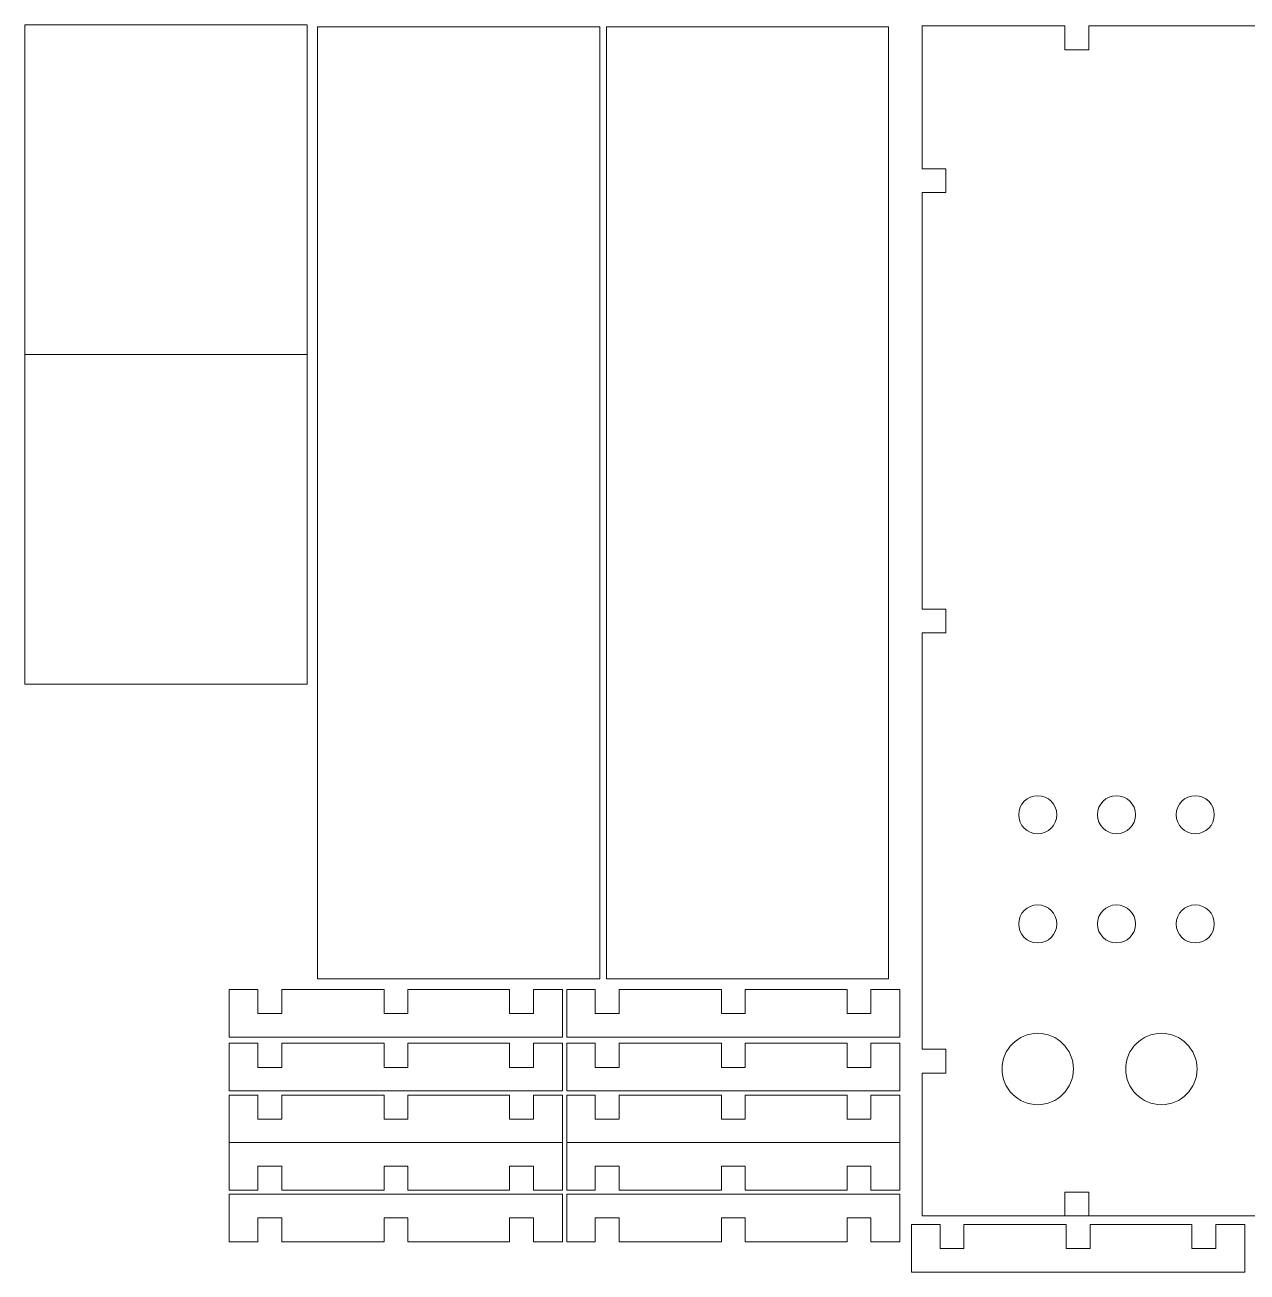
# Model space of a CAD drawing. Header units: centimetres. Extents: x -100 to 0, y 11 to 37.
# Drawn here: x -99.85 to -74.18, y 10.95 to 37.15 of the extents above; entities that cross this region are included whole.
import ezdxf

# ---------------------------------------------------------------- set-up
doc = ezdxf.new("R2010")
doc.units = ezdxf.units.CM
doc.header["$MEASUREMENT"] = 0
doc.layers.add('cristal', color=7, linetype='Continuous')

msp = doc.modelspace()

# ---------------------------------------------------------------- linework, layer by layer
at = {"layer": 'cristal', "lineweight": 20}
msp.add_lwpolyline([(-78.00568, 12.1301), (-77.50568, 12.1301), (-77.50568, 12.6301), (-78.00568, 12.6301), (-78.00568, 12.1301)], close=True, dxfattribs=at)
for points, knots in [([(-99.85495, 30.22619), (-99.85495, 30.22619), (-93.92748, 30.22619), (-93.92748, 30.22619), (-93.92748, 30.22619), (-93.92748, 30.22619), (-93.92748, 37.15139), (-93.92748, 37.15139), (-93.92748, 37.15139), (-93.92748, 37.15139), (-99.85495, 37.15139), (-99.85495, 37.15139), (-99.85495, 37.15139), (-99.85495, 37.15139), (-99.85495, 30.22619), (-99.85495, 30.22619)], [0, 0, 0, 0, 0.2, 0.2, 0.2, 0.2, 0.4, 0.4, 0.4, 0.4, 0.6, 0.6, 0.6, 0.6, 1, 1, 1, 1]), ([(-87.77846, 37.10819), (-87.77846, 37.10819), (-93.70593, 37.10819), (-93.70593, 37.10819), (-93.70593, 37.10819), (-93.70593, 37.10819), (-93.70593, 17.10819), (-93.70593, 17.10819), (-93.70593, 17.10819), (-93.70593, 17.10819), (-87.77846, 17.10819), (-87.77846, 17.10819), (-87.77846, 17.10819), (-87.77846, 17.10819), (-87.77846, 37.10819), (-87.77846, 37.10819)], [0, 0, 0, 0, 0.2, 0.2, 0.2, 0.2, 0.4, 0.4, 0.4, 0.4, 0.6, 0.6, 0.6, 0.6, 1, 1, 1, 1]), ([(-87.63734, 37.10819), (-87.63734, 37.10819), (-81.70987, 37.10819), (-81.70987, 37.10819), (-81.70987, 37.10819), (-81.70987, 37.10819), (-81.70987, 17.10819), (-81.70987, 17.10819), (-81.70987, 17.10819), (-81.70987, 17.10819), (-87.63734, 17.10819), (-87.63734, 17.10819), (-87.63734, 17.10819), (-87.63734, 17.10819), (-87.63734, 37.10819), (-87.63734, 37.10819)], [0, 0, 0, 0, 0.2, 0.2, 0.2, 0.2, 0.4, 0.4, 0.4, 0.4, 0.6, 0.6, 0.6, 0.6, 1, 1, 1, 1]), ([(-81.00568, 12.1301), (-81.00568, 12.1301), (-81.00568, 15.1301), (-81.00568, 15.1301), (-81.00568, 15.1301), (-81.00568, 15.1301), (-80.50571, 15.1301), (-80.50571, 15.1301), (-80.50571, 15.1301), (-80.50571, 15.1301), (-80.50571, 15.6301), (-80.50571, 15.6301), (-80.50571, 15.6301), (-80.50571, 15.6301), (-81.00568, 15.6301), (-81.00568, 15.6301), (-81.00568, 15.6301), (-81.00568, 15.6301), (-81.00568, 24.3801), (-81.00568, 24.3801), (-81.00568, 24.3801), (-81.00568, 24.3801), (-80.50571, 24.3801), (-80.50571, 24.3801), (-80.50571, 24.3801), (-80.50571, 24.3801), (-80.50571, 24.8801), (-80.50571, 24.8801), (-80.50571, 24.8801), (-80.50571, 24.8801), (-81.00568, 24.8801), (-81.00568, 24.8801), (-81.00568, 24.8801), (-81.00568, 24.8801), (-81.00568, 33.6301), (-81.00568, 33.6301), (-81.00568, 33.6301), (-81.00568, 33.6301), (-80.50571, 33.6301), (-80.50571, 33.6301), (-80.50571, 33.6301), (-80.50571, 33.6301), (-80.50571, 34.1301), (-80.50571, 34.1301), (-80.50571, 34.1301), (-80.50571, 34.1301), (-81.00568, 34.1301), (-81.00568, 34.1301), (-81.00568, 34.1301), (-81.00568, 34.1301), (-81.00568, 37.1301), (-81.00568, 37.1301), (-81.00568, 37.1301), (-81.00568, 37.1301), (-78.00568, 37.1301), (-78.00568, 37.1301), (-78.00568, 37.1301), (-78.00568, 37.1301), (-78.00568, 36.6301), (-78.00568, 36.6301), (-78.00568, 36.6301), (-78.00568, 36.6301), (-77.50568, 36.6301), (-77.50568, 36.6301), (-77.50568, 36.6301), (-77.50568, 36.6301), (-77.50568, 37.1301), (-77.50568, 37.1301), (-77.50568, 37.1301), (-77.50568, 37.1301), (-61.25568, 37.1301), (-61.25568, 37.1301), (-61.25568, 37.1301), (-61.25568, 37.1301), (-61.25568, 36.6301), (-61.25568, 36.6301), (-61.25568, 36.6301), (-61.25568, 36.6301), (-60.75568, 36.6301), (-60.75568, 36.6301), (-60.75568, 36.6301), (-60.75568, 36.6301), (-60.75568, 37.1301), (-60.75568, 37.1301), (-60.75568, 37.1301), (-60.75568, 37.1301), (-44.50568, 37.1301), (-44.50568, 37.1301), (-44.50568, 37.1301), (-44.50568, 37.1301), (-44.50568, 36.6301), (-44.50568, 36.6301), (-44.50568, 36.6301), (-44.50568, 36.6301), (-44.00568, 36.6301), (-44.00568, 36.6301), (-44.00568, 36.6301), (-44.00568, 36.6301), (-44.00568, 37.1301), (-44.00568, 37.1301), (-44.00568, 37.1301), (-44.00568, 37.1301), (-41.00568, 37.1301), (-41.00568, 37.1301), (-41.00568, 37.1301), (-41.00568, 37.1301), (-41.00568, 34.1301), (-41.00568, 34.1301), (-41.00568, 34.1301), (-41.00568, 34.1301), (-41.50569, 34.1301), (-41.50569, 34.1301), (-41.50569, 34.1301), (-41.50569, 34.1301), (-41.50569, 33.6301), (-41.50569, 33.6301), (-41.50569, 33.6301), (-41.50569, 33.6301), (-41.00568, 33.6301), (-41.00568, 33.6301), (-41.00568, 33.6301), (-41.00568, 33.6301), (-41.00568, 24.8801), (-41.00568, 24.8801), (-41.00568, 24.8801), (-41.00568, 24.8801), (-41.50569, 24.8801), (-41.50569, 24.8801), (-41.50569, 24.8801), (-41.50569, 24.8801), (-41.50569, 24.3801), (-41.50569, 24.3801), (-41.50569, 24.3801), (-41.50569, 24.3801), (-41.00568, 24.3801), (-41.00568, 24.3801), (-41.00568, 24.3801), (-41.00568, 24.3801), (-41.00568, 15.6301), (-41.00568, 15.6301), (-41.00568, 15.6301), (-41.00568, 15.6301), (-41.50569, 15.6301), (-41.50569, 15.6301), (-41.50569, 15.6301), (-41.50569, 15.6301), (-41.50569, 15.1301), (-41.50569, 15.1301), (-41.50569, 15.1301), (-41.50569, 15.1301), (-41.00568, 15.1301), (-41.00568, 15.1301), (-41.00568, 15.1301), (-41.00568, 15.1301), (-41.00568, 12.1301), (-41.00568, 12.1301), (-41.00568, 12.1301), (-41.00568, 12.1301), (-81.00568, 12.1301), (-81.00568, 12.1301)], [0, 0, 0, 0, 0.02439024, 0.02439024, 0.02439024, 0.02439024, 0.04878049, 0.04878049, 0.04878049, 0.04878049, 0.07317073, 0.07317073, 0.07317073, 0.07317073, 0.09756098, 0.09756098, 0.09756098, 0.09756098, 0.12195122, 0.12195122, 0.12195122, 0.12195122, 0.14634146, 0.14634146, 0.14634146, 0.14634146, 0.17073171, 0.17073171, 0.17073171, 0.17073171, 0.19512195, 0.19512195, 0.19512195, 0.19512195, 0.2195122, 0.2195122, 0.2195122, 0.2195122, 0.24390244, 0.24390244, 0.24390244, 0.24390244, 0.26829268, 0.26829268, 0.26829268, 0.26829268, 0.29268293, 0.29268293, 0.29268293, 0.29268293, 0.31707317, 0.31707317, 0.31707317, 0.31707317, 0.34146341, 0.34146341, 0.34146341, 0.34146341, 0.36585366, 0.36585366, 0.36585366, 0.36585366, 0.3902439, 0.3902439, 0.3902439, 0.3902439, 0.41463415, 0.41463415, 0.41463415, 0.41463415, 0.43902439, 0.43902439, 0.43902439, 0.43902439, 0.46341463, 0.46341463, 0.46341463, 0.46341463, 0.48780488, 0.48780488, 0.48780488, 0.48780488, 0.51219512, 0.51219512, 0.51219512, 0.51219512, 0.53658537, 0.53658537, 0.53658537, 0.53658537, 0.56097561, 0.56097561, 0.56097561, 0.56097561, 0.58536585, 0.58536585, 0.58536585, 0.58536585, 0.6097561, 0.6097561, 0.6097561, 0.6097561, 0.63414634, 0.63414634, 0.63414634, 0.63414634, 0.65853659, 0.65853659, 0.65853659, 0.65853659, 0.68292683, 0.68292683, 0.68292683, 0.68292683, 0.70731707, 0.70731707, 0.70731707, 0.70731707, 0.73170732, 0.73170732, 0.73170732, 0.73170732, 0.75609756, 0.75609756, 0.75609756, 0.75609756, 0.7804878, 0.7804878, 0.7804878, 0.7804878, 0.80487805, 0.80487805, 0.80487805, 0.80487805, 0.82926829, 0.82926829, 0.82926829, 0.82926829, 0.85365854, 0.85365854, 0.85365854, 0.85365854, 0.87804878, 0.87804878, 0.87804878, 0.87804878, 0.90243902, 0.90243902, 0.90243902, 0.90243902, 0.92682927, 0.92682927, 0.92682927, 0.92682927, 0.95121951, 0.95121951, 0.95121951, 0.95121951, 1, 1, 1, 1]), ([(-99.85495, 30.22619), (-99.85495, 30.22619), (-93.92748, 30.22619), (-93.92748, 30.22619), (-93.92748, 30.22619), (-93.92748, 30.22619), (-93.92748, 23.30099), (-93.92748, 23.30099), (-93.92748, 23.30099), (-93.92748, 23.30099), (-99.85495, 23.30099), (-99.85495, 23.30099), (-99.85495, 23.30099), (-99.85495, 23.30099), (-99.85495, 30.22619), (-99.85495, 30.22619)], [0, 0, 0, 0, 0.2, 0.2, 0.2, 0.2, 0.4, 0.4, 0.4, 0.4, 0.6, 0.6, 0.6, 0.6, 1, 1, 1, 1]), ([(-78.57665, 20.95815), (-78.35577, 20.95815), (-78.17665, 20.77903), (-78.17665, 20.55815), (-78.17665, 20.55815), (-78.17665, 20.33727), (-78.35577, 20.15815), (-78.57665, 20.15815), (-78.57665, 20.15815), (-78.79753, 20.15815), (-78.97665, 20.33727), (-78.97665, 20.55815), (-78.97665, 20.55815), (-78.97665, 20.77903), (-78.79753, 20.95815), (-78.57665, 20.95815)], [0, 0, 0, 0, 0.2, 0.2, 0.2, 0.2, 0.4, 0.4, 0.4, 0.4, 0.6, 0.6, 0.6, 0.6, 1, 1, 1, 1]), ([(-76.92182, 20.95815), (-76.70094, 20.95815), (-76.52182, 20.77903), (-76.52182, 20.55815), (-76.52182, 20.55815), (-76.52182, 20.33727), (-76.70094, 20.15815), (-76.92182, 20.15815), (-76.92182, 20.15815), (-77.1427, 20.15815), (-77.32182, 20.33727), (-77.32182, 20.55815), (-77.32182, 20.55815), (-77.32182, 20.77903), (-77.1427, 20.95815), (-76.92182, 20.95815)], [0, 0, 0, 0, 0.2, 0.2, 0.2, 0.2, 0.4, 0.4, 0.4, 0.4, 0.6, 0.6, 0.6, 0.6, 1, 1, 1, 1]), ([(-75.26701, 20.95815), (-75.04613, 20.95815), (-74.86701, 20.77903), (-74.86701, 20.55815), (-74.86701, 20.55815), (-74.86701, 20.33727), (-75.04613, 20.15815), (-75.26701, 20.15815), (-75.26701, 20.15815), (-75.48789, 20.15815), (-75.66701, 20.33727), (-75.66701, 20.55815), (-75.66701, 20.55815), (-75.66701, 20.77903), (-75.48789, 20.95815), (-75.26701, 20.95815)], [0, 0, 0, 0, 0.2, 0.2, 0.2, 0.2, 0.4, 0.4, 0.4, 0.4, 0.6, 0.6, 0.6, 0.6, 1, 1, 1, 1]), ([(-78.57665, 18.66358), (-78.35577, 18.66358), (-78.17665, 18.48446), (-78.17665, 18.26358), (-78.17665, 18.26358), (-78.17665, 18.0427), (-78.35577, 17.86358), (-78.57665, 17.86358), (-78.57665, 17.86358), (-78.79753, 17.86358), (-78.97665, 18.0427), (-78.97665, 18.26358), (-78.97665, 18.26358), (-78.97665, 18.48446), (-78.79753, 18.66358), (-78.57665, 18.66358)], [0, 0, 0, 0, 0.2, 0.2, 0.2, 0.2, 0.4, 0.4, 0.4, 0.4, 0.6, 0.6, 0.6, 0.6, 1, 1, 1, 1]), ([(-76.92182, 18.66358), (-76.70094, 18.66358), (-76.52182, 18.48446), (-76.52182, 18.26358), (-76.52182, 18.26358), (-76.52182, 18.0427), (-76.70094, 17.86358), (-76.92182, 17.86358), (-76.92182, 17.86358), (-77.1427, 17.86358), (-77.32182, 18.0427), (-77.32182, 18.26358), (-77.32182, 18.26358), (-77.32182, 18.48446), (-77.1427, 18.66358), (-76.92182, 18.66358)], [0, 0, 0, 0, 0.2, 0.2, 0.2, 0.2, 0.4, 0.4, 0.4, 0.4, 0.6, 0.6, 0.6, 0.6, 1, 1, 1, 1]), ([(-75.26701, 18.66358), (-75.04613, 18.66358), (-74.86701, 18.48446), (-74.86701, 18.26358), (-74.86701, 18.26358), (-74.86701, 18.0427), (-75.04613, 17.86358), (-75.26701, 17.86358), (-75.26701, 17.86358), (-75.48789, 17.86358), (-75.66701, 18.0427), (-75.66701, 18.26358), (-75.66701, 18.26358), (-75.66701, 18.48446), (-75.48789, 18.66358), (-75.26701, 18.66358)], [0, 0, 0, 0, 0.2, 0.2, 0.2, 0.2, 0.4, 0.4, 0.4, 0.4, 0.6, 0.6, 0.6, 0.6, 1, 1, 1, 1]), ([(-95.56116, 15.88398), (-95.56116, 15.88398), (-95.56116, 16.88398), (-95.56116, 16.88398), (-95.56116, 16.88398), (-95.56116, 16.88398), (-94.96116, 16.88398), (-94.96116, 16.88398), (-94.96116, 16.88398), (-94.96116, 16.88398), (-94.96116, 16.37944), (-94.96116, 16.37944), (-94.96116, 16.37944), (-94.96116, 16.37944), (-94.46116, 16.37944), (-94.46116, 16.37944), (-94.46116, 16.37944), (-94.46116, 16.37944), (-94.46116, 16.88398), (-94.46116, 16.88398), (-94.46116, 16.88398), (-94.46116, 16.88398), (-92.31116, 16.88398), (-92.31116, 16.88398), (-92.31116, 16.88398), (-92.31116, 16.88398), (-92.31116, 16.37944), (-92.31116, 16.37944), (-92.31116, 16.37944), (-92.31116, 16.37944), (-91.81116, 16.37944), (-91.81116, 16.37944), (-91.81116, 16.37944), (-91.81116, 16.37944), (-91.81116, 16.88398), (-91.81116, 16.88398), (-91.81116, 16.88398), (-91.81116, 16.88398), (-89.67198, 16.88398), (-89.67198, 16.88398), (-89.67198, 16.88398), (-89.67198, 16.88398), (-89.67198, 16.37944), (-89.67198, 16.37944), (-89.67198, 16.37944), (-89.67198, 16.37944), (-89.17197, 16.37942), (-89.17197, 16.37942), (-89.17197, 16.37942), (-89.17197, 16.37942), (-89.17197, 16.88398), (-89.17197, 16.88398), (-89.17197, 16.88398), (-89.17197, 16.88398), (-88.56116, 16.88398), (-88.56116, 16.88398), (-88.56116, 16.88398), (-88.56116, 16.88398), (-88.56116, 15.88398), (-88.56116, 15.88398), (-88.56116, 15.88398), (-88.56116, 15.88398), (-95.56116, 15.88398), (-95.56116, 15.88398)], [0, 0, 0, 0, 0.05882353, 0.05882353, 0.05882353, 0.05882353, 0.11764706, 0.11764706, 0.11764706, 0.11764706, 0.17647059, 0.17647059, 0.17647059, 0.17647059, 0.23529412, 0.23529412, 0.23529412, 0.23529412, 0.29411765, 0.29411765, 0.29411765, 0.29411765, 0.35294118, 0.35294118, 0.35294118, 0.35294118, 0.41176471, 0.41176471, 0.41176471, 0.41176471, 0.47058824, 0.47058824, 0.47058824, 0.47058824, 0.52941176, 0.52941176, 0.52941176, 0.52941176, 0.58823529, 0.58823529, 0.58823529, 0.58823529, 0.64705882, 0.64705882, 0.64705882, 0.64705882, 0.70588235, 0.70588235, 0.70588235, 0.70588235, 0.76470588, 0.76470588, 0.76470588, 0.76470588, 0.82352941, 0.82352941, 0.82352941, 0.82352941, 0.88235294, 0.88235294, 0.88235294, 0.88235294, 1, 1, 1, 1]), ([(-88.47238, 15.88398), (-88.47238, 15.88398), (-88.47238, 16.88398), (-88.47238, 16.88398), (-88.47238, 16.88398), (-88.47238, 16.88398), (-87.87238, 16.88398), (-87.87238, 16.88398), (-87.87238, 16.88398), (-87.87238, 16.88398), (-87.87238, 16.37944), (-87.87238, 16.37944), (-87.87238, 16.37944), (-87.87238, 16.37944), (-87.37238, 16.37944), (-87.37238, 16.37944), (-87.37238, 16.37944), (-87.37238, 16.37944), (-87.37238, 16.88398), (-87.37238, 16.88398), (-87.37238, 16.88398), (-87.37238, 16.88398), (-85.22238, 16.88398), (-85.22238, 16.88398), (-85.22238, 16.88398), (-85.22238, 16.88398), (-85.22238, 16.37944), (-85.22238, 16.37944), (-85.22238, 16.37944), (-85.22238, 16.37944), (-84.72238, 16.37944), (-84.72238, 16.37944), (-84.72238, 16.37944), (-84.72238, 16.37944), (-84.72238, 16.88398), (-84.72238, 16.88398), (-84.72238, 16.88398), (-84.72238, 16.88398), (-82.5832, 16.88398), (-82.5832, 16.88398), (-82.5832, 16.88398), (-82.5832, 16.88398), (-82.5832, 16.37944), (-82.5832, 16.37944), (-82.5832, 16.37944), (-82.5832, 16.37944), (-82.08319, 16.37942), (-82.08319, 16.37942), (-82.08319, 16.37942), (-82.08319, 16.37942), (-82.08319, 16.88398), (-82.08319, 16.88398), (-82.08319, 16.88398), (-82.08319, 16.88398), (-81.47238, 16.88398), (-81.47238, 16.88398), (-81.47238, 16.88398), (-81.47238, 16.88398), (-81.47238, 15.88398), (-81.47238, 15.88398), (-81.47238, 15.88398), (-81.47238, 15.88398), (-88.47238, 15.88398), (-88.47238, 15.88398)], [0, 0, 0, 0, 0.05882353, 0.05882353, 0.05882353, 0.05882353, 0.11764706, 0.11764706, 0.11764706, 0.11764706, 0.17647059, 0.17647059, 0.17647059, 0.17647059, 0.23529412, 0.23529412, 0.23529412, 0.23529412, 0.29411765, 0.29411765, 0.29411765, 0.29411765, 0.35294118, 0.35294118, 0.35294118, 0.35294118, 0.41176471, 0.41176471, 0.41176471, 0.41176471, 0.47058824, 0.47058824, 0.47058824, 0.47058824, 0.52941176, 0.52941176, 0.52941176, 0.52941176, 0.58823529, 0.58823529, 0.58823529, 0.58823529, 0.64705882, 0.64705882, 0.64705882, 0.64705882, 0.70588235, 0.70588235, 0.70588235, 0.70588235, 0.76470588, 0.76470588, 0.76470588, 0.76470588, 0.82352941, 0.82352941, 0.82352941, 0.82352941, 0.88235294, 0.88235294, 0.88235294, 0.88235294, 1, 1, 1, 1]), ([(-95.56116, 14.75488), (-95.56116, 14.75488), (-95.56116, 15.75488), (-95.56116, 15.75488), (-95.56116, 15.75488), (-95.56116, 15.75488), (-94.96116, 15.75488), (-94.96116, 15.75488), (-94.96116, 15.75488), (-94.96116, 15.75488), (-94.96116, 15.25034), (-94.96116, 15.25034), (-94.96116, 15.25034), (-94.96116, 15.25034), (-94.46116, 15.25034), (-94.46116, 15.25034), (-94.46116, 15.25034), (-94.46116, 15.25034), (-94.46116, 15.75488), (-94.46116, 15.75488), (-94.46116, 15.75488), (-94.46116, 15.75488), (-92.31116, 15.75488), (-92.31116, 15.75488), (-92.31116, 15.75488), (-92.31116, 15.75488), (-92.31116, 15.25034), (-92.31116, 15.25034), (-92.31116, 15.25034), (-92.31116, 15.25034), (-91.81116, 15.25034), (-91.81116, 15.25034), (-91.81116, 15.25034), (-91.81116, 15.25034), (-91.81116, 15.75488), (-91.81116, 15.75488), (-91.81116, 15.75488), (-91.81116, 15.75488), (-89.67198, 15.75488), (-89.67198, 15.75488), (-89.67198, 15.75488), (-89.67198, 15.75488), (-89.67198, 15.25034), (-89.67198, 15.25034), (-89.67198, 15.25034), (-89.67198, 15.25034), (-89.17197, 15.25032), (-89.17197, 15.25032), (-89.17197, 15.25032), (-89.17197, 15.25032), (-89.17197, 15.75488), (-89.17197, 15.75488), (-89.17197, 15.75488), (-89.17197, 15.75488), (-88.56116, 15.75488), (-88.56116, 15.75488), (-88.56116, 15.75488), (-88.56116, 15.75488), (-88.56116, 14.75488), (-88.56116, 14.75488), (-88.56116, 14.75488), (-88.56116, 14.75488), (-95.56116, 14.75488), (-95.56116, 14.75488)], [0, 0, 0, 0, 0.05882353, 0.05882353, 0.05882353, 0.05882353, 0.11764706, 0.11764706, 0.11764706, 0.11764706, 0.17647059, 0.17647059, 0.17647059, 0.17647059, 0.23529412, 0.23529412, 0.23529412, 0.23529412, 0.29411765, 0.29411765, 0.29411765, 0.29411765, 0.35294118, 0.35294118, 0.35294118, 0.35294118, 0.41176471, 0.41176471, 0.41176471, 0.41176471, 0.47058824, 0.47058824, 0.47058824, 0.47058824, 0.52941176, 0.52941176, 0.52941176, 0.52941176, 0.58823529, 0.58823529, 0.58823529, 0.58823529, 0.64705882, 0.64705882, 0.64705882, 0.64705882, 0.70588235, 0.70588235, 0.70588235, 0.70588235, 0.76470588, 0.76470588, 0.76470588, 0.76470588, 0.82352941, 0.82352941, 0.82352941, 0.82352941, 0.88235294, 0.88235294, 0.88235294, 0.88235294, 1, 1, 1, 1]), ([(-88.47238, 14.75488), (-88.47238, 14.75488), (-88.47238, 15.75488), (-88.47238, 15.75488), (-88.47238, 15.75488), (-88.47238, 15.75488), (-87.87238, 15.75488), (-87.87238, 15.75488), (-87.87238, 15.75488), (-87.87238, 15.75488), (-87.87238, 15.25034), (-87.87238, 15.25034), (-87.87238, 15.25034), (-87.87238, 15.25034), (-87.37238, 15.25034), (-87.37238, 15.25034), (-87.37238, 15.25034), (-87.37238, 15.25034), (-87.37238, 15.75488), (-87.37238, 15.75488), (-87.37238, 15.75488), (-87.37238, 15.75488), (-85.22238, 15.75488), (-85.22238, 15.75488), (-85.22238, 15.75488), (-85.22238, 15.75488), (-85.22238, 15.25034), (-85.22238, 15.25034), (-85.22238, 15.25034), (-85.22238, 15.25034), (-84.72238, 15.25034), (-84.72238, 15.25034), (-84.72238, 15.25034), (-84.72238, 15.25034), (-84.72238, 15.75488), (-84.72238, 15.75488), (-84.72238, 15.75488), (-84.72238, 15.75488), (-82.5832, 15.75488), (-82.5832, 15.75488), (-82.5832, 15.75488), (-82.5832, 15.75488), (-82.5832, 15.25034), (-82.5832, 15.25034), (-82.5832, 15.25034), (-82.5832, 15.25034), (-82.08319, 15.25032), (-82.08319, 15.25032), (-82.08319, 15.25032), (-82.08319, 15.25032), (-82.08319, 15.75488), (-82.08319, 15.75488), (-82.08319, 15.75488), (-82.08319, 15.75488), (-81.47238, 15.75488), (-81.47238, 15.75488), (-81.47238, 15.75488), (-81.47238, 15.75488), (-81.47238, 14.75488), (-81.47238, 14.75488), (-81.47238, 14.75488), (-81.47238, 14.75488), (-88.47238, 14.75488), (-88.47238, 14.75488)], [0, 0, 0, 0, 0.05882353, 0.05882353, 0.05882353, 0.05882353, 0.11764706, 0.11764706, 0.11764706, 0.11764706, 0.17647059, 0.17647059, 0.17647059, 0.17647059, 0.23529412, 0.23529412, 0.23529412, 0.23529412, 0.29411765, 0.29411765, 0.29411765, 0.29411765, 0.35294118, 0.35294118, 0.35294118, 0.35294118, 0.41176471, 0.41176471, 0.41176471, 0.41176471, 0.47058824, 0.47058824, 0.47058824, 0.47058824, 0.52941176, 0.52941176, 0.52941176, 0.52941176, 0.58823529, 0.58823529, 0.58823529, 0.58823529, 0.64705882, 0.64705882, 0.64705882, 0.64705882, 0.70588235, 0.70588235, 0.70588235, 0.70588235, 0.76470588, 0.76470588, 0.76470588, 0.76470588, 0.82352941, 0.82352941, 0.82352941, 0.82352941, 0.88235294, 0.88235294, 0.88235294, 0.88235294, 1, 1, 1, 1]), ([(-78.57665, 15.96583), (-78.1625, 15.96583), (-77.82665, 15.62998), (-77.82665, 15.21583), (-77.82665, 15.21583), (-77.82665, 14.80168), (-78.1625, 14.46583), (-78.57665, 14.46583), (-78.57665, 14.46583), (-78.9908, 14.46583), (-79.32665, 14.80168), (-79.32665, 15.21583), (-79.32665, 15.21583), (-79.32665, 15.62998), (-78.9908, 15.96583), (-78.57665, 15.96583)], [0, 0, 0, 0, 0.2, 0.2, 0.2, 0.2, 0.4, 0.4, 0.4, 0.4, 0.6, 0.6, 0.6, 0.6, 1, 1, 1, 1]), ([(-75.97849, 15.96583), (-75.56434, 15.96583), (-75.22849, 15.62998), (-75.22849, 15.21583), (-75.22849, 15.21583), (-75.22849, 14.80168), (-75.56434, 14.46583), (-75.97849, 14.46583), (-75.97849, 14.46583), (-76.39264, 14.46583), (-76.72849, 14.80168), (-76.72849, 15.21583), (-76.72849, 15.21583), (-76.72849, 15.62998), (-76.39264, 15.96583), (-75.97849, 15.96583)], [0, 0, 0, 0, 0.2, 0.2, 0.2, 0.2, 0.4, 0.4, 0.4, 0.4, 0.6, 0.6, 0.6, 0.6, 1, 1, 1, 1]), ([(-95.56116, 13.66883), (-95.56116, 13.66883), (-95.56116, 14.66883), (-95.56116, 14.66883), (-95.56116, 14.66883), (-95.56116, 14.66883), (-94.96116, 14.66883), (-94.96116, 14.66883), (-94.96116, 14.66883), (-94.96116, 14.66883), (-94.96116, 14.16429), (-94.96116, 14.16429), (-94.96116, 14.16429), (-94.96116, 14.16429), (-94.46116, 14.16429), (-94.46116, 14.16429), (-94.46116, 14.16429), (-94.46116, 14.16429), (-94.46116, 14.66883), (-94.46116, 14.66883), (-94.46116, 14.66883), (-94.46116, 14.66883), (-92.31116, 14.66883), (-92.31116, 14.66883), (-92.31116, 14.66883), (-92.31116, 14.66883), (-92.31116, 14.16429), (-92.31116, 14.16429), (-92.31116, 14.16429), (-92.31116, 14.16429), (-91.81116, 14.16429), (-91.81116, 14.16429), (-91.81116, 14.16429), (-91.81116, 14.16429), (-91.81116, 14.66883), (-91.81116, 14.66883), (-91.81116, 14.66883), (-91.81116, 14.66883), (-89.67198, 14.66883), (-89.67198, 14.66883), (-89.67198, 14.66883), (-89.67198, 14.66883), (-89.67198, 14.16429), (-89.67198, 14.16429), (-89.67198, 14.16429), (-89.67198, 14.16429), (-89.17197, 14.16427), (-89.17197, 14.16427), (-89.17197, 14.16427), (-89.17197, 14.16427), (-89.17197, 14.66883), (-89.17197, 14.66883), (-89.17197, 14.66883), (-89.17197, 14.66883), (-88.56116, 14.66883), (-88.56116, 14.66883), (-88.56116, 14.66883), (-88.56116, 14.66883), (-88.56116, 13.66883), (-88.56116, 13.66883), (-88.56116, 13.66883), (-88.56116, 13.66883), (-95.56116, 13.66883), (-95.56116, 13.66883)], [0, 0, 0, 0, 0.05882353, 0.05882353, 0.05882353, 0.05882353, 0.11764706, 0.11764706, 0.11764706, 0.11764706, 0.17647059, 0.17647059, 0.17647059, 0.17647059, 0.23529412, 0.23529412, 0.23529412, 0.23529412, 0.29411765, 0.29411765, 0.29411765, 0.29411765, 0.35294118, 0.35294118, 0.35294118, 0.35294118, 0.41176471, 0.41176471, 0.41176471, 0.41176471, 0.47058824, 0.47058824, 0.47058824, 0.47058824, 0.52941176, 0.52941176, 0.52941176, 0.52941176, 0.58823529, 0.58823529, 0.58823529, 0.58823529, 0.64705882, 0.64705882, 0.64705882, 0.64705882, 0.70588235, 0.70588235, 0.70588235, 0.70588235, 0.76470588, 0.76470588, 0.76470588, 0.76470588, 0.82352941, 0.82352941, 0.82352941, 0.82352941, 0.88235294, 0.88235294, 0.88235294, 0.88235294, 1, 1, 1, 1]), ([(-88.47238, 13.66883), (-88.47238, 13.66883), (-88.47238, 14.66883), (-88.47238, 14.66883), (-88.47238, 14.66883), (-88.47238, 14.66883), (-87.87238, 14.66883), (-87.87238, 14.66883), (-87.87238, 14.66883), (-87.87238, 14.66883), (-87.87238, 14.16429), (-87.87238, 14.16429), (-87.87238, 14.16429), (-87.87238, 14.16429), (-87.37238, 14.16429), (-87.37238, 14.16429), (-87.37238, 14.16429), (-87.37238, 14.16429), (-87.37238, 14.66883), (-87.37238, 14.66883), (-87.37238, 14.66883), (-87.37238, 14.66883), (-85.22238, 14.66883), (-85.22238, 14.66883), (-85.22238, 14.66883), (-85.22238, 14.66883), (-85.22238, 14.16429), (-85.22238, 14.16429), (-85.22238, 14.16429), (-85.22238, 14.16429), (-84.72238, 14.16429), (-84.72238, 14.16429), (-84.72238, 14.16429), (-84.72238, 14.16429), (-84.72238, 14.66883), (-84.72238, 14.66883), (-84.72238, 14.66883), (-84.72238, 14.66883), (-82.5832, 14.66883), (-82.5832, 14.66883), (-82.5832, 14.66883), (-82.5832, 14.66883), (-82.5832, 14.16429), (-82.5832, 14.16429), (-82.5832, 14.16429), (-82.5832, 14.16429), (-82.08319, 14.16427), (-82.08319, 14.16427), (-82.08319, 14.16427), (-82.08319, 14.16427), (-82.08319, 14.66883), (-82.08319, 14.66883), (-82.08319, 14.66883), (-82.08319, 14.66883), (-81.47238, 14.66883), (-81.47238, 14.66883), (-81.47238, 14.66883), (-81.47238, 14.66883), (-81.47238, 13.66883), (-81.47238, 13.66883), (-81.47238, 13.66883), (-81.47238, 13.66883), (-88.47238, 13.66883), (-88.47238, 13.66883)], [0, 0, 0, 0, 0.05882353, 0.05882353, 0.05882353, 0.05882353, 0.11764706, 0.11764706, 0.11764706, 0.11764706, 0.17647059, 0.17647059, 0.17647059, 0.17647059, 0.23529412, 0.23529412, 0.23529412, 0.23529412, 0.29411765, 0.29411765, 0.29411765, 0.29411765, 0.35294118, 0.35294118, 0.35294118, 0.35294118, 0.41176471, 0.41176471, 0.41176471, 0.41176471, 0.47058824, 0.47058824, 0.47058824, 0.47058824, 0.52941176, 0.52941176, 0.52941176, 0.52941176, 0.58823529, 0.58823529, 0.58823529, 0.58823529, 0.64705882, 0.64705882, 0.64705882, 0.64705882, 0.70588235, 0.70588235, 0.70588235, 0.70588235, 0.76470588, 0.76470588, 0.76470588, 0.76470588, 0.82352941, 0.82352941, 0.82352941, 0.82352941, 0.88235294, 0.88235294, 0.88235294, 0.88235294, 1, 1, 1, 1]), ([(-95.56116, 13.66883), (-95.56116, 13.66883), (-95.56116, 12.66883), (-95.56116, 12.66883), (-95.56116, 12.66883), (-95.56116, 12.66883), (-94.96116, 12.66883), (-94.96116, 12.66883), (-94.96116, 12.66883), (-94.96116, 12.66883), (-94.96116, 13.17337), (-94.96116, 13.17337), (-94.96116, 13.17337), (-94.96116, 13.17337), (-94.46116, 13.17337), (-94.46116, 13.17337), (-94.46116, 13.17337), (-94.46116, 13.17337), (-94.46116, 12.66883), (-94.46116, 12.66883), (-94.46116, 12.66883), (-94.46116, 12.66883), (-92.31116, 12.66883), (-92.31116, 12.66883), (-92.31116, 12.66883), (-92.31116, 12.66883), (-92.31116, 13.17337), (-92.31116, 13.17337), (-92.31116, 13.17337), (-92.31116, 13.17337), (-91.81116, 13.17337), (-91.81116, 13.17337), (-91.81116, 13.17337), (-91.81116, 13.17337), (-91.81116, 12.66883), (-91.81116, 12.66883), (-91.81116, 12.66883), (-91.81116, 12.66883), (-89.67198, 12.66883), (-89.67198, 12.66883), (-89.67198, 12.66883), (-89.67198, 12.66883), (-89.67198, 13.17337), (-89.67198, 13.17337), (-89.67198, 13.17337), (-89.67198, 13.17337), (-89.17197, 13.17339), (-89.17197, 13.17339), (-89.17197, 13.17339), (-89.17197, 13.17339), (-89.17197, 12.66883), (-89.17197, 12.66883), (-89.17197, 12.66883), (-89.17197, 12.66883), (-88.56116, 12.66883), (-88.56116, 12.66883), (-88.56116, 12.66883), (-88.56116, 12.66883), (-88.56116, 13.66883), (-88.56116, 13.66883), (-88.56116, 13.66883), (-88.56116, 13.66883), (-95.56116, 13.66883), (-95.56116, 13.66883)], [0, 0, 0, 0, 0.05882353, 0.05882353, 0.05882353, 0.05882353, 0.11764706, 0.11764706, 0.11764706, 0.11764706, 0.17647059, 0.17647059, 0.17647059, 0.17647059, 0.23529412, 0.23529412, 0.23529412, 0.23529412, 0.29411765, 0.29411765, 0.29411765, 0.29411765, 0.35294118, 0.35294118, 0.35294118, 0.35294118, 0.41176471, 0.41176471, 0.41176471, 0.41176471, 0.47058824, 0.47058824, 0.47058824, 0.47058824, 0.52941176, 0.52941176, 0.52941176, 0.52941176, 0.58823529, 0.58823529, 0.58823529, 0.58823529, 0.64705882, 0.64705882, 0.64705882, 0.64705882, 0.70588235, 0.70588235, 0.70588235, 0.70588235, 0.76470588, 0.76470588, 0.76470588, 0.76470588, 0.82352941, 0.82352941, 0.82352941, 0.82352941, 0.88235294, 0.88235294, 0.88235294, 0.88235294, 1, 1, 1, 1]), ([(-88.47238, 13.66883), (-88.47238, 13.66883), (-88.47238, 12.66883), (-88.47238, 12.66883), (-88.47238, 12.66883), (-88.47238, 12.66883), (-87.87238, 12.66883), (-87.87238, 12.66883), (-87.87238, 12.66883), (-87.87238, 12.66883), (-87.87238, 13.17337), (-87.87238, 13.17337), (-87.87238, 13.17337), (-87.87238, 13.17337), (-87.37238, 13.17337), (-87.37238, 13.17337), (-87.37238, 13.17337), (-87.37238, 13.17337), (-87.37238, 12.66883), (-87.37238, 12.66883), (-87.37238, 12.66883), (-87.37238, 12.66883), (-85.22238, 12.66883), (-85.22238, 12.66883), (-85.22238, 12.66883), (-85.22238, 12.66883), (-85.22238, 13.17337), (-85.22238, 13.17337), (-85.22238, 13.17337), (-85.22238, 13.17337), (-84.72238, 13.17337), (-84.72238, 13.17337), (-84.72238, 13.17337), (-84.72238, 13.17337), (-84.72238, 12.66883), (-84.72238, 12.66883), (-84.72238, 12.66883), (-84.72238, 12.66883), (-82.5832, 12.66883), (-82.5832, 12.66883), (-82.5832, 12.66883), (-82.5832, 12.66883), (-82.5832, 13.17337), (-82.5832, 13.17337), (-82.5832, 13.17337), (-82.5832, 13.17337), (-82.08319, 13.17339), (-82.08319, 13.17339), (-82.08319, 13.17339), (-82.08319, 13.17339), (-82.08319, 12.66883), (-82.08319, 12.66883), (-82.08319, 12.66883), (-82.08319, 12.66883), (-81.47238, 12.66883), (-81.47238, 12.66883), (-81.47238, 12.66883), (-81.47238, 12.66883), (-81.47238, 13.66883), (-81.47238, 13.66883), (-81.47238, 13.66883), (-81.47238, 13.66883), (-88.47238, 13.66883), (-88.47238, 13.66883)], [0, 0, 0, 0, 0.05882353, 0.05882353, 0.05882353, 0.05882353, 0.11764706, 0.11764706, 0.11764706, 0.11764706, 0.17647059, 0.17647059, 0.17647059, 0.17647059, 0.23529412, 0.23529412, 0.23529412, 0.23529412, 0.29411765, 0.29411765, 0.29411765, 0.29411765, 0.35294118, 0.35294118, 0.35294118, 0.35294118, 0.41176471, 0.41176471, 0.41176471, 0.41176471, 0.47058824, 0.47058824, 0.47058824, 0.47058824, 0.52941176, 0.52941176, 0.52941176, 0.52941176, 0.58823529, 0.58823529, 0.58823529, 0.58823529, 0.64705882, 0.64705882, 0.64705882, 0.64705882, 0.70588235, 0.70588235, 0.70588235, 0.70588235, 0.76470588, 0.76470588, 0.76470588, 0.76470588, 0.82352941, 0.82352941, 0.82352941, 0.82352941, 0.88235294, 0.88235294, 0.88235294, 0.88235294, 1, 1, 1, 1]), ([(-95.56116, 12.58278), (-95.56116, 12.58278), (-95.56116, 11.58278), (-95.56116, 11.58278), (-95.56116, 11.58278), (-95.56116, 11.58278), (-94.96116, 11.58278), (-94.96116, 11.58278), (-94.96116, 11.58278), (-94.96116, 11.58278), (-94.96116, 12.08732), (-94.96116, 12.08732), (-94.96116, 12.08732), (-94.96116, 12.08732), (-94.46116, 12.08732), (-94.46116, 12.08732), (-94.46116, 12.08732), (-94.46116, 12.08732), (-94.46116, 11.58278), (-94.46116, 11.58278), (-94.46116, 11.58278), (-94.46116, 11.58278), (-92.31116, 11.58278), (-92.31116, 11.58278), (-92.31116, 11.58278), (-92.31116, 11.58278), (-92.31116, 12.08732), (-92.31116, 12.08732), (-92.31116, 12.08732), (-92.31116, 12.08732), (-91.81116, 12.08732), (-91.81116, 12.08732), (-91.81116, 12.08732), (-91.81116, 12.08732), (-91.81116, 11.58278), (-91.81116, 11.58278), (-91.81116, 11.58278), (-91.81116, 11.58278), (-89.67198, 11.58278), (-89.67198, 11.58278), (-89.67198, 11.58278), (-89.67198, 11.58278), (-89.67198, 12.08732), (-89.67198, 12.08732), (-89.67198, 12.08732), (-89.67198, 12.08732), (-89.17197, 12.08734), (-89.17197, 12.08734), (-89.17197, 12.08734), (-89.17197, 12.08734), (-89.17197, 11.58278), (-89.17197, 11.58278), (-89.17197, 11.58278), (-89.17197, 11.58278), (-88.56116, 11.58278), (-88.56116, 11.58278), (-88.56116, 11.58278), (-88.56116, 11.58278), (-88.56116, 12.58278), (-88.56116, 12.58278), (-88.56116, 12.58278), (-88.56116, 12.58278), (-95.56116, 12.58278), (-95.56116, 12.58278)], [0, 0, 0, 0, 0.05882353, 0.05882353, 0.05882353, 0.05882353, 0.11764706, 0.11764706, 0.11764706, 0.11764706, 0.17647059, 0.17647059, 0.17647059, 0.17647059, 0.23529412, 0.23529412, 0.23529412, 0.23529412, 0.29411765, 0.29411765, 0.29411765, 0.29411765, 0.35294118, 0.35294118, 0.35294118, 0.35294118, 0.41176471, 0.41176471, 0.41176471, 0.41176471, 0.47058824, 0.47058824, 0.47058824, 0.47058824, 0.52941176, 0.52941176, 0.52941176, 0.52941176, 0.58823529, 0.58823529, 0.58823529, 0.58823529, 0.64705882, 0.64705882, 0.64705882, 0.64705882, 0.70588235, 0.70588235, 0.70588235, 0.70588235, 0.76470588, 0.76470588, 0.76470588, 0.76470588, 0.82352941, 0.82352941, 0.82352941, 0.82352941, 0.88235294, 0.88235294, 0.88235294, 0.88235294, 1, 1, 1, 1]), ([(-88.47238, 12.58278), (-88.47238, 12.58278), (-88.47238, 11.58278), (-88.47238, 11.58278), (-88.47238, 11.58278), (-88.47238, 11.58278), (-87.87238, 11.58278), (-87.87238, 11.58278), (-87.87238, 11.58278), (-87.87238, 11.58278), (-87.87238, 12.08732), (-87.87238, 12.08732), (-87.87238, 12.08732), (-87.87238, 12.08732), (-87.37238, 12.08732), (-87.37238, 12.08732), (-87.37238, 12.08732), (-87.37238, 12.08732), (-87.37238, 11.58278), (-87.37238, 11.58278), (-87.37238, 11.58278), (-87.37238, 11.58278), (-85.22238, 11.58278), (-85.22238, 11.58278), (-85.22238, 11.58278), (-85.22238, 11.58278), (-85.22238, 12.08732), (-85.22238, 12.08732), (-85.22238, 12.08732), (-85.22238, 12.08732), (-84.72238, 12.08732), (-84.72238, 12.08732), (-84.72238, 12.08732), (-84.72238, 12.08732), (-84.72238, 11.58278), (-84.72238, 11.58278), (-84.72238, 11.58278), (-84.72238, 11.58278), (-82.5832, 11.58278), (-82.5832, 11.58278), (-82.5832, 11.58278), (-82.5832, 11.58278), (-82.5832, 12.08732), (-82.5832, 12.08732), (-82.5832, 12.08732), (-82.5832, 12.08732), (-82.08319, 12.08734), (-82.08319, 12.08734), (-82.08319, 12.08734), (-82.08319, 12.08734), (-82.08319, 11.58278), (-82.08319, 11.58278), (-82.08319, 11.58278), (-82.08319, 11.58278), (-81.47238, 11.58278), (-81.47238, 11.58278), (-81.47238, 11.58278), (-81.47238, 11.58278), (-81.47238, 12.58278), (-81.47238, 12.58278), (-81.47238, 12.58278), (-81.47238, 12.58278), (-88.47238, 12.58278), (-88.47238, 12.58278)], [0, 0, 0, 0, 0.05882353, 0.05882353, 0.05882353, 0.05882353, 0.11764706, 0.11764706, 0.11764706, 0.11764706, 0.17647059, 0.17647059, 0.17647059, 0.17647059, 0.23529412, 0.23529412, 0.23529412, 0.23529412, 0.29411765, 0.29411765, 0.29411765, 0.29411765, 0.35294118, 0.35294118, 0.35294118, 0.35294118, 0.41176471, 0.41176471, 0.41176471, 0.41176471, 0.47058824, 0.47058824, 0.47058824, 0.47058824, 0.52941176, 0.52941176, 0.52941176, 0.52941176, 0.58823529, 0.58823529, 0.58823529, 0.58823529, 0.64705882, 0.64705882, 0.64705882, 0.64705882, 0.70588235, 0.70588235, 0.70588235, 0.70588235, 0.76470588, 0.76470588, 0.76470588, 0.76470588, 0.82352941, 0.82352941, 0.82352941, 0.82352941, 0.88235294, 0.88235294, 0.88235294, 0.88235294, 1, 1, 1, 1]), ([(-81.22647, 10.94922), (-81.22647, 10.94922), (-81.22647, 11.94922), (-81.22647, 11.94922), (-81.22647, 11.94922), (-81.22647, 11.94922), (-80.62647, 11.94922), (-80.62647, 11.94922), (-80.62647, 11.94922), (-80.62647, 11.94922), (-80.62647, 11.44468), (-80.62647, 11.44468), (-80.62647, 11.44468), (-80.62647, 11.44468), (-80.12647, 11.44468), (-80.12647, 11.44468), (-80.12647, 11.44468), (-80.12647, 11.44468), (-80.12647, 11.94922), (-80.12647, 11.94922), (-80.12647, 11.94922), (-80.12647, 11.94922), (-77.97647, 11.94922), (-77.97647, 11.94922), (-77.97647, 11.94922), (-77.97647, 11.94922), (-77.97647, 11.44468), (-77.97647, 11.44468), (-77.97647, 11.44468), (-77.97647, 11.44468), (-77.47647, 11.44468), (-77.47647, 11.44468), (-77.47647, 11.44468), (-77.47647, 11.44468), (-77.47647, 11.94922), (-77.47647, 11.94922), (-77.47647, 11.94922), (-77.47647, 11.94922), (-75.33729, 11.94922), (-75.33729, 11.94922), (-75.33729, 11.94922), (-75.33729, 11.94922), (-75.33729, 11.44468), (-75.33729, 11.44468), (-75.33729, 11.44468), (-75.33729, 11.44468), (-74.83728, 11.44466), (-74.83728, 11.44466), (-74.83728, 11.44466), (-74.83728, 11.44466), (-74.83728, 11.94922), (-74.83728, 11.94922), (-74.83728, 11.94922), (-74.83728, 11.94922), (-74.22647, 11.94922), (-74.22647, 11.94922), (-74.22647, 11.94922), (-74.22647, 11.94922), (-74.22647, 10.94922), (-74.22647, 10.94922), (-74.22647, 10.94922), (-74.22647, 10.94922), (-81.22647, 10.94922), (-81.22647, 10.94922)], [0, 0, 0, 0, 0.05882353, 0.05882353, 0.05882353, 0.05882353, 0.11764706, 0.11764706, 0.11764706, 0.11764706, 0.17647059, 0.17647059, 0.17647059, 0.17647059, 0.23529412, 0.23529412, 0.23529412, 0.23529412, 0.29411765, 0.29411765, 0.29411765, 0.29411765, 0.35294118, 0.35294118, 0.35294118, 0.35294118, 0.41176471, 0.41176471, 0.41176471, 0.41176471, 0.47058824, 0.47058824, 0.47058824, 0.47058824, 0.52941176, 0.52941176, 0.52941176, 0.52941176, 0.58823529, 0.58823529, 0.58823529, 0.58823529, 0.64705882, 0.64705882, 0.64705882, 0.64705882, 0.70588235, 0.70588235, 0.70588235, 0.70588235, 0.76470588, 0.76470588, 0.76470588, 0.76470588, 0.82352941, 0.82352941, 0.82352941, 0.82352941, 0.88235294, 0.88235294, 0.88235294, 0.88235294, 1, 1, 1, 1])]:
    msp.add_open_spline(points, degree=3, knots=knots, dxfattribs=at)

doc.saveas('drawing.dxf')
